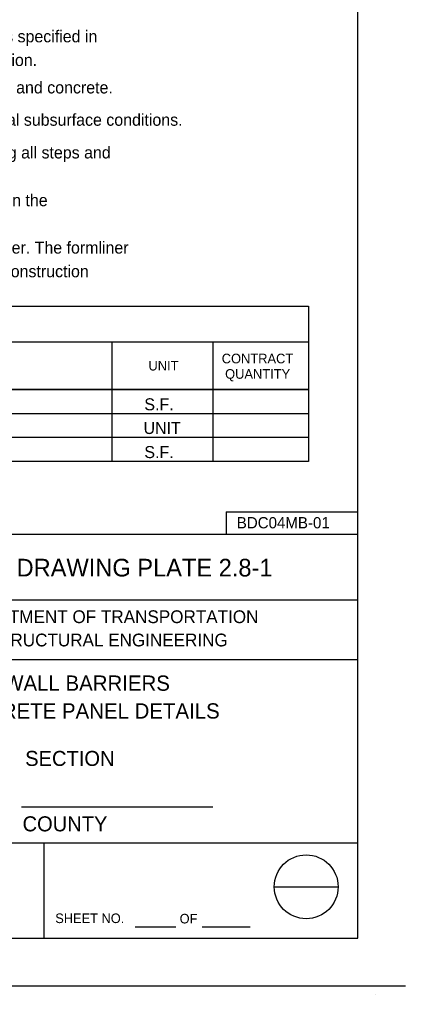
# Model space of a CAD drawing. Extents: x 499999.87 to 500002.82, y 499999.95 to 500001.79.
# Drawn here: x 500002.488 to 500002.825, y 499999.951 to 500000.802 of the extents above; entities that cross this region are included whole.
import ezdxf

# ---------------------------------------------------------------- set-up
doc = ezdxf.new("R2010")
doc.units = 0
for name, color, linetype in [('1', 7, 'Continuous'), ('2', 7, 'Continuous'), ('40', 7, 'Continuous'), ('53', 7, 'Continuous')]:
    doc.layers.add(name, color=color, linetype=linetype)

msp = doc.modelspace()

# ---------------------------------------------------------------- linework, layer by layer
at = {"layer": '1'}
for p, q in [((500002.78314, 500000), (500002.78314, 500001.75)), ((500002.78314, 500000), (500002.78314, 500001.75)), ((500002.78314, 500000.35236), (500002.27986, 500000.35236)), ((500002.78314, 500000.29495), (500002.27986, 500000.29495)), ((500002.78314, 500000.24278), (500002.27986, 500000.24278)), ((500002.6565, 500000.11417), (500002.4895, 500000.11417)), ((500002.78314, 500000.08301), (500002.02986, 500000.08301)), ((500002.50919, 500000.08301), (500002.50919, 500000)), ((500002.7103, 500000.04462), (500002.76608, 500000.04462)), ((500002.62434, 500000.00951), (500002.58891, 500000.00951)), ((500002.6893, 500000.00951), (500002.64731, 500000.00951)), ((500000.03314, 500000), (500002.78314, 500000)), ((499999.86647, 499999.95833), (500002.8248, 499999.95833)), ((500002.79888, 499999.95079), (500002.79888, 499999.95079))]:
    msp.add_line(p, q, dxfattribs=at)
msp.add_circle((500002.73809, 500000.04477), 0.02788, dxfattribs=at)
at = {"layer": '2'}
for p, q in [((500002.03182, 500000.55151), (500002.74016, 500000.55151)), ((500002.74016, 500000.55151), (500002.74016, 500000.41601)), ((500002.03182, 500000.52034), (500002.74016, 500000.52034)), ((500002.56857, 500000.41601), (500002.56857, 500000.52034)), ((500002.65682, 500000.41601), (500002.65682, 500000.52034)), ((500002.03182, 500000.47867), (500002.74016, 500000.47867)), ((500002.74016, 500000.47867), (500002.03182, 500000.47867)), ((500002.74016, 500000.45768), (500002.03182, 500000.45768)), ((500002.74016, 500000.43701), (500002.03182, 500000.43701)), ((500002.74016, 500000.41601), (500002.03182, 500000.41601))]:
    msp.add_line(p, q, dxfattribs=at)
at = {"layer": '40'}
for p, q in [((500002.66831, 500000.37205), (500002.78314, 500000.37205)), ((500002.66853, 500000.35208), (500002.66853, 500000.37209))]:
    msp.add_line(p, q, dxfattribs=at)

# ---------------------------------------------------------------- texts
at = {"layer": '1'}
for s, height, p in [('NEW JERSEY DEPARTMENT OF TRANSPORTATION', 0.0111496, (500002.32612, 500000.27493)), ('BUREAU OF STRUCTURAL ENGINEERING', 0.0111496, (500002.36975, 500000.25459)), ('SECTION', 0.01312, (500002.49278, 500000.15026)), ('COUNTY', 0.01312, (500002.49049, 500000.09318)), ('SHEET NO.', 0.008364, (500002.51903, 500000.01312)), ('OF', 0.008366, (500002.62762, 500000.0128))]:
    msp.add_text(s, height=height, dxfattribs=at).set_placement(p)
at = {"layer": '2'}
for s, height, p in [('11.   All precast members shall be fabricated to plan dimensions within the tolerances specified in', 0.0104075, (500001.95702, 500000.78182)), ('     Section 522 of the NJDOT Standard Specifications for Road and Bridge Construction.', 0.0104075, (500001.95702, 500000.76115)), ('Excavated foundation pits shall be kept dry during placement of crushed stone and concrete.', 0.0104154, (500001.99869, 500000.7372)), ('Spread footing and caissons shall be designed by the Designer based on actual subsurface conditions.', 0.0104154, (500001.99606, 500000.70899)), ('Shop drawings shall show complete noise barrier plan and elevations, including all steps and', 0.0104154, (500001.99606, 500000.68045)), ('The Contractor shall verify locations of all existing utilities prior to construction in the', 0.0104154, (500001.99606, 500000.63878)), ('16.   The concrete posts and panels shall be precast or prestressed utilizing a formliner. The formliner', 0.01040748, (500001.95801, 500000.59744)), ('    shall be as indicated in the NJDOT Standard Specifications for Road and Bridge Construction', 0.0104075, (500001.95801, 500000.57677)), ('UNIT', 0.0084, (500002.60039, 500000.49541)), ('CONTRACT', 0.0084, (500002.66437, 500000.50164)), ('QUANTITY', 0.0084, (500002.66732, 500000.48819)), ('S.F.', 0.010498, (500002.59678, 500000.46063)), ('UNIT', 0.0104, (500002.59613, 500000.43996)), ('S.F.', 0.010498, (500002.59678, 500000.41896)), ('STANDARD DRAWING PLATE 2.8-1', 0.0154193, (500002.36614, 500000.31562)), ('NOISE WALL BARRIERS', 0.0133327, (500002.41404, 500000.21588)), ('PRECAST CONCRETE PANEL DETAILS', 0.0133327, (500002.33071, 500000.1916))]:
    msp.add_text(s, height=height, dxfattribs=at).set_placement(p)
at = {"layer": '53'}
msp.add_text('BDC04MB-01', height=0.009843, dxfattribs=at).set_placement((500002.67749, 500000.35761))

doc.saveas('drawing.dxf')
